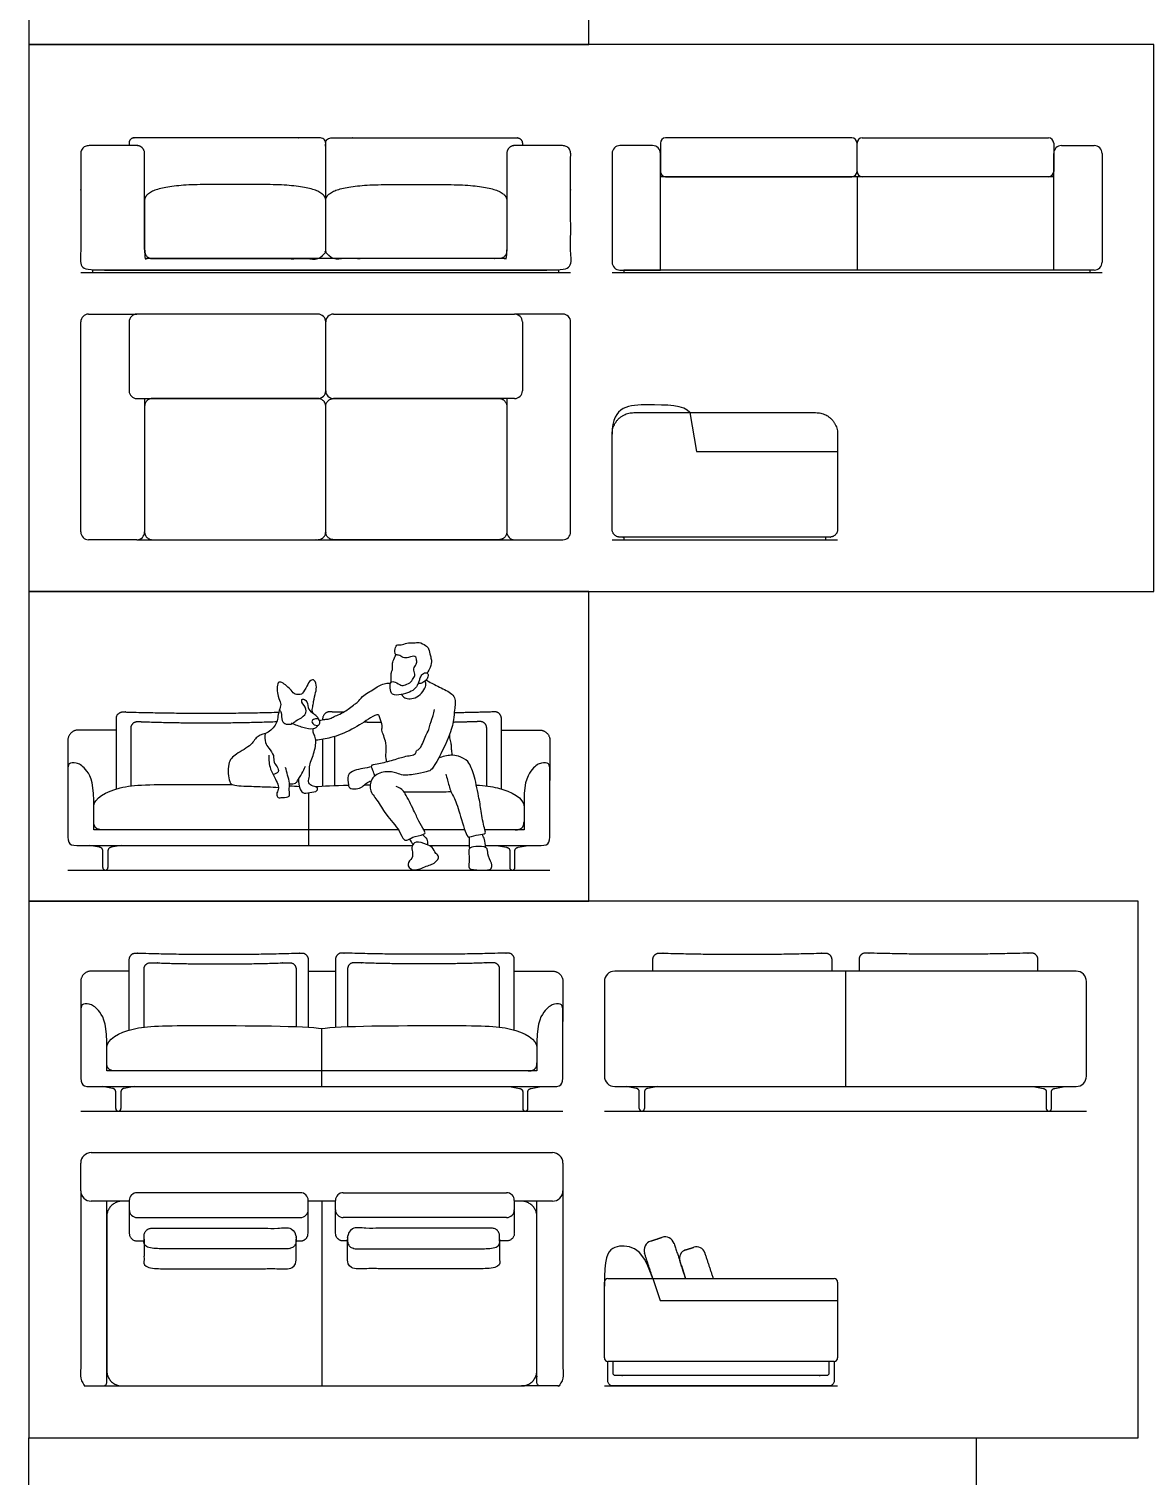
# Model space of a CAD drawing. Header units: metres. Extents: x 0 to 74.2, y -1.2 to 25.5.
# Drawn here: x 52.49 to 57.96, y 10.88 to 17.97 of the extents above; entities that cross this region are included whole.
import ezdxf

# ---------------------------------------------------------------- set-up
doc = ezdxf.new("R2010")
doc.units = ezdxf.units.M
doc.header["$MEASUREMENT"] = 0
for name, color, linetype, true_color in [('AG-DETAIL', 7, 'Continuous', 0x66ffff), ('AG-DETAIL-DIAGRAM', 7, 'Continuous', 0xccff66), ('AG-DIAGRAM', 7, 'Continuous', 0xfecc66), ('AG-FURNITURE', 7, 'Continuous', 0x66ccff), ('AG-PEOPLE', 7, 'Continuous', 0xfc6666), ('X-VPRT', 6, 'Continuous', 0xff00ff)]:
    doc.layers.add(name, color=color, linetype=linetype, true_color=true_color)

msp = doc.modelspace()

# ---------------------------------------------------------------- linework, layer by layer
at = {"layer": 'AG-DETAIL'}
for p, q in [((55.5844, 16.7906), (55.5844, 17.2478)), ((57.5114, 16.7906), (57.5114, 17.2478))]:
    msp.add_line(p, q, dxfattribs=at)
for points in [[(56.5479, 17.2478), (56.5479, 16.7906)], [(53.8619, 14.0484), (53.8619, 14.2303)], [(53.8619, 13.9722), (53.8619, 14.0484)], [(56.4908, 13.3563), (56.4908, 12.7911)], [(53.9254, 12.8673), (53.9254, 13.0748)], [(53.9254, 12.7911), (53.9254, 12.8673)], [(53.9254, 11.4005), (53.9254, 11.3243)]]:
    msp.add_lwpolyline(points, dxfattribs=at)
for points, knots in [([(53.7176, 14.6367), (53.721, 14.6323), (53.7296, 14.6238), (53.7266, 14.581), (53.7489, 14.5629), (53.7857, 14.5663), (53.7958, 14.5858), (53.8387, 14.5994), (53.8569, 14.6422), (53.8242, 14.6699), (53.8274, 14.696), (53.8595, 14.6777), (53.8559, 14.6362), (53.8753, 14.6239), (53.8839, 14.6189)], [0, 0, 0, 0, 0.233448, 0.592029, 0.881595, 1.207005, 1.463482, 1.836587, 2.19053, 2.548238, 2.772671, 3.057635, 3.413925, 3.726526, 3.726526, 3.726526, 3.726526]), ([(53.6475, 14.5202), (53.6447, 14.5058), (53.6465, 14.4744), (53.6658, 14.4486), (53.6933, 14.4139), (53.6868, 14.379), (53.7077, 14.3593), (53.7187, 14.3295), (53.6954, 14.3213), (53.6861, 14.3203)], [0, 0, 0, 0, 0.380014, 0.707854, 1.079127, 1.401834, 1.703147, 1.988026, 2.291985, 2.291985, 2.291985, 2.291985])]:
    msp.add_open_spline(points, degree=3, knots=knots, dxfattribs=at)
msp.add_open_spline([(53.9254, 12.2294), (53.9254, 11.7643), (53.9254, 11.4005)], degree=2, dxfattribs=at)
at = {"layer": 'AG-DETAIL-DIAGRAM'}
for points in [[(55.7281, 16.0921), (55.7613, 15.9016), (56.4527, 15.9016)], [(55.5475, 11.8502), (55.5826, 11.7434), (56.4527, 11.7434)]]:
    msp.add_lwpolyline(points, dxfattribs=at)
at = {"layer": 'AG-DIAGRAM'}
for points in [[(52.7443, 16.7779), (55.1446, 16.7779)], [(55.3478, 16.7779), (57.7481, 16.7779)], [(55.3478, 15.4698), (56.4527, 15.4698)], [(52.6808, 13.8516), (55.043, 13.8516)], [(52.7443, 12.6705), (55.1065, 12.6705)], [(55.3097, 12.6705), (57.6719, 12.6705)], [(55.3097, 11.3243), (56.4527, 11.3243)]]:
    msp.add_lwpolyline(points, dxfattribs=at)
at = {"layer": 'AG-FURNITURE'}
for p, q in [((57.5114, 17.2478), (55.5844, 17.2478)), ((53.019, 15.4698), (54.8698, 15.4698)), ((53.9288, 14.4915), (53.9288, 14.2638)), ((52.8521, 13.8643), (52.8521, 13.9452)), ((52.8775, 13.9452), (52.8775, 13.8643)), ((54.8462, 13.9452), (54.8462, 13.8643)), ((54.8462, 13.9452), (54.8462, 13.8643)), ((54.8716, 13.8643), (54.8716, 13.9452)), ((54.8716, 13.8643), (54.8716, 13.9452)), ((52.9156, 12.6832), (52.9156, 12.7641)), ((52.941, 12.7641), (52.941, 12.6832)), ((54.9097, 12.7641), (54.9097, 12.6832)), ((54.9097, 12.7641), (54.9097, 12.6832)), ((54.9351, 12.6832), (54.9351, 12.7641)), ((54.9351, 12.6832), (54.9351, 12.7641)), ((55.481, 12.6832), (55.481, 12.7641)), ((55.5064, 12.7641), (55.5064, 12.6832)), ((57.4751, 12.7641), (57.4751, 12.6832)), ((57.5005, 12.6832), (57.5005, 12.7641)), ((53.9923, 12.2294), (53.8584, 12.2294))]:
    msp.add_line(p, q, dxfattribs=at)
for points in [[(53.5008, 17.2097), (53.3756, 17.2097)], [(53.6259, 17.2097), (53.5008, 17.2097)], [(54.2629, 17.2097), (54.3881, 17.2097)], [(54.3881, 17.2097), (54.5133, 17.2097)], [(52.8078, 14.0484), (52.8078, 14.1934)], [(54.916, 14.1934), (54.916, 14.0484)], [(53.8619, 14.0484), (52.8078, 14.0484)], [(54.3011, 14.0484), (53.8619, 14.0484)], [(54.6253, 14.0484), (54.4248, 14.0484)], [(54.916, 14.0484), (54.7248, 14.0484)], [(52.7245, 13.9722), (53.8619, 13.9722)], [(52.8361, 13.9631), (52.7872, 13.9722)], [(52.9425, 13.9722), (52.8936, 13.9631)], [(53.8619, 13.9722), (54.3692, 13.9722)], [(54.4513, 13.9722), (54.6488, 13.9722)], [(54.7269, 13.9722), (54.9993, 13.9722)], [(54.7812, 13.9722), (54.8302, 13.9631)], [(54.7812, 13.9722), (54.8302, 13.9631)], [(54.8876, 13.9631), (54.9366, 13.9722)], [(54.8876, 13.9631), (54.9366, 13.9722)], [(53.8584, 13.3563), (53.9254, 13.3563), (53.9923, 13.3563)], [(52.8713, 12.8673), (52.8713, 13.0123)], [(54.9795, 13.0123), (54.9795, 12.8673)], [(53.9254, 12.8673), (52.8713, 12.8673)], [(54.9795, 12.8673), (53.9254, 12.8673)], [(52.788, 12.7911), (53.9254, 12.7911)], [(52.8996, 12.782), (52.8507, 12.7911)], [(53.006, 12.7911), (52.9571, 12.782)], [(53.9254, 12.7911), (55.0628, 12.7911)], [(54.8447, 12.7911), (54.8937, 12.782)], [(54.8447, 12.7911), (54.8937, 12.782)], [(54.9511, 12.782), (55.0001, 12.7911)], [(54.9511, 12.782), (55.0001, 12.7911)], [(55.465, 12.782), (55.4161, 12.7911)], [(55.5714, 12.7911), (55.5225, 12.782)], [(57.4101, 12.7911), (57.4591, 12.782)], [(57.5165, 12.782), (57.5655, 12.7911)], [(52.8511, 11.3243), (52.9475, 11.3243)], [(53.8492, 11.3243), (54.0016, 11.3243)], [(54.9997, 11.3243), (54.9033, 11.3243)]]:
    msp.add_lwpolyline(points, dxfattribs=at)
for points in [[(52.8018, 16.7906), (52.8018, 16.7779), (55.087, 16.7779), (55.087, 16.7906)], [(55.4053, 16.7906), (55.4053, 16.7779), (57.6905, 16.7779), (57.6905, 16.7906)], [(55.4053, 15.4825), (55.4053, 15.4698), (56.3951, 15.4698), (56.3951, 15.4825)]]:
    msp.add_lwpolyline(points, close=True, dxfattribs=at)
for centre, radius, start, end in [((55.6098, 17.4129), 0.0254, 90, 180), ((56.5225, 17.4129), 0.0254, 360, 90), ((56.5733, 17.4129), 0.0254, 90, 180), ((57.486, 17.4129), 0.0254, 0, 90), ((55.3859, 17.3621), 0.0381, 90, 180), ((55.5463, 17.3621), 0.0381, 0, 90), ((57.5495, 17.3621), 0.0381, 90, 180), ((57.71, 17.3621), 0.0381, 360, 90), ((55.6098, 17.2732), 0.0254, 180, 270), ((56.5225, 17.2732), 0.0254, 270, 0), ((56.5733, 17.2732), 0.0254, 180, 270), ((57.486, 17.2732), 0.0254, 270, 0), ((55.3859, 16.8287), 0.0381, 180, 270), ((57.71, 16.8287), 0.0381, 270, 0), ((52.7824, 16.5366), 0.0381, 90, 180), ((53.019, 16.5366), 0.0381, 90, 180), ((53.9063, 16.5366), 0.0381, 0, 90), ((53.9825, 16.5366), 0.0381, 90, 180), ((54.8698, 16.5366), 0.0381, 0, 90), ((55.1065, 16.5366), 0.0381, 360, 90), ((53.019, 16.1993), 0.0381, 180, 270), ((53.9063, 16.1993), 0.0381, 270, 0), ((53.9825, 16.1993), 0.0381, 180, 270), ((54.8698, 16.1993), 0.0381, 270, 0), ((52.7824, 15.5079), 0.0381, 180, 270), ((53.019, 15.5079), 0.0381, 270, 0), ((54.8698, 15.5079), 0.0381, 180, 270), ((55.1065, 15.5079), 0.0381, 270, 360), ((52.8648, 13.8643), 0.0127, 180, 0), ((54.8589, 13.8643), 0.0127, 180, 0), ((54.8589, 13.8643), 0.0127, 180, 0), ((55.3605, 13.3055), 0.0508, 90, 180), ((57.6211, 13.3055), 0.0508, 0, 90), ((55.3605, 12.8419), 0.0508, 180, 270), ((57.6211, 12.8419), 0.0508, 270, 0), ((52.9283, 12.6832), 0.0127, 180, 0), ((54.9224, 12.6832), 0.0127, 180, 0), ((54.9224, 12.6832), 0.0127, 180, 0), ((55.4937, 12.6832), 0.0127, 180, 0), ((57.4878, 12.6832), 0.0127, 180, 0), ((52.7951, 12.4165), 0.0508, 90, 180), ((55.0557, 12.4165), 0.0508, 0, 90), ((52.7951, 12.2802), 0.0508, 180, 270), ((53.0202, 12.2331), 0.0381, 90, 180), ((53.8203, 12.2331), 0.0381, 0, 90), ((54.0304, 12.2331), 0.0381, 90, 180), ((54.8305, 12.2331), 0.0381, 0, 90), ((55.0557, 12.2802), 0.0508, 270, 0), ((53.0202, 12.1872), 0.0381, 180, 270), ((53.8203, 12.1872), 0.0381, 270, 0), ((54.0304, 12.1872), 0.0381, 180, 270), ((54.8305, 12.1872), 0.0381, 270, 0), ((55.6064, 12.007), 0.0475, 18.20354, 108.20354), ((55.5518, 11.989), 0.0475, 108.20354, 198.20354), ((55.7201, 11.9499), 0.0427, 108.20354, 198.20354), ((55.761, 11.9633), 0.0427, 18.20354, 108.20354), ((55.3267, 11.8331), 0.0171, 90, 180), ((56.4356, 11.8331), 0.0171, 0, 90), ((55.3267, 11.462), 0.0171, 180, 270), ((56.4356, 11.462), 0.0171, 270, 360)]:
    msp.add_arc(centre, radius, start, end, dxfattribs=at)
for points, weights, knots in [([(53.9444, 17.1319), (53.9444, 17.3431), (53.9444, 17.4129), (53.9444, 17.4383), (53.919, 17.4383), (53.4627, 17.4383), (53.0063, 17.4383), (52.9809, 17.4383), (52.9809, 17.4129), (52.9809, 17.4066), (52.9809, 17.4002)], [1, 1, 1, 0.707106781186, 1, 1, 1, 0.707106781187, 1, 1, 1], [3.2563, 3.2563, 3.2563, 3.714634, 3.714634, 3.845533, 3.845533, 6.840035, 6.840035, 6.970934, 6.970934, 7.012601, 7.012601, 7.012601]), ([(53.9444, 17.1319), (53.9444, 17.3431), (53.9444, 17.4129), (53.9444, 17.4383), (53.9698, 17.4383), (54.4262, 17.4383), (54.8825, 17.4383), (54.9079, 17.4383), (54.9079, 17.4129), (54.9079, 17.4066), (54.9079, 17.4002)], [1, 1, 1, 0.707106781186, 1, 1, 1, 0.707106781187, 1, 1, 1], [3.2563, 3.2563, 3.2563, 3.714634, 3.714634, 3.845533, 3.845533, 6.840035, 6.840035, 6.970934, 6.970934, 7.012601, 7.012601, 7.012601]), ([(53.9444, 16.8466), (53.5008, 16.8466), (53.0571, 16.8466), (53.0571, 17.305), (53.0571, 17.3621), (53.0571, 17.4002), (53.019, 17.4002), (52.8626, 17.4002), (52.7824, 17.4002), (52.7443, 17.4002), (52.7443, 17.3621), (52.7443, 17.0954), (52.7443, 16.8287), (52.7443, 16.7906), (52.7824, 16.7906), (52.8816, 16.7906), (53.9444, 16.7906)], [1, 1, 1, 1, 1, 0.707106781187, 1, 1, 1, 0.707106781187, 1, 1, 1, 0.707106781187, 1, 1, 1], [0.509835, 0.509835, 0.509835, 3.421003, 3.421003, 3.827253, 3.827253, 4.023603, 4.023603, 4.549935, 4.549935, 4.746285, 4.746285, 6.642118, 6.642118, 6.838468, 6.838468, 7.4898, 7.4898, 7.4898]), ([(53.9444, 16.7906), (55.0072, 16.7906), (55.1065, 16.7906), (55.1446, 16.7906), (55.1446, 16.8287), (55.1446, 17.0954), (55.1446, 17.3621), (55.1446, 17.4002), (55.1065, 17.4002), (55.0263, 17.4002), (54.8698, 17.4002), (54.8317, 17.4002), (54.8317, 17.3621), (54.8317, 17.305), (54.8317, 16.8466), (54.3881, 16.8466), (53.9444, 16.8466)], [1, 1, 1, 0.707106781187, 1, 1, 1, 0.707106781187, 1, 1, 1, 0.707106781187, 1, 1, 1, 1, 1], [-6.470129, -6.470129, -6.470129, -5.818797, -5.818797, -5.622447, -5.622447, -3.726614, -3.726614, -3.530264, -3.530264, -3.003932, -3.003932, -2.807582, -2.807582, -2.401332, -2.401332, 0.509835, 0.509835, 0.509835]), ([(53.0571, 17.1319), (53.0571, 17.0083), (53.0571, 16.8847), (53.0571, 16.8466), (53.0952, 16.8466), (53.5008, 16.8466), (53.9063, 16.8466), (53.9444, 16.8466), (53.9444, 16.8847), (53.9444, 17.0472), (53.9444, 17.1319)], [1, 1, 1, 0.707106781187, 1, 1, 1, 0.707106781187, 1, 1, 1], [7.269107, 7.269107, 7.269107, 8.07989, 8.07989, 8.276239, 8.276239, 10.937407, 10.937407, 11.133756, 11.133756, 12.200034, 12.200034, 12.200034]), ([(54.8317, 17.1319), (54.8317, 17.0083), (54.8317, 16.8847), (54.8317, 16.8466), (54.7936, 16.8466), (54.3881, 16.8466), (53.9825, 16.8466), (53.9444, 16.8466), (53.9444, 16.8847), (53.9444, 17.0472), (53.9444, 17.1319)], [1, 1, 1, 0.707106781187, 1, 1, 1, 0.707106781187, 1, 1, 1], [7.269107, 7.269107, 7.269107, 8.07989, 8.07989, 8.276239, 8.276239, 10.937407, 10.937407, 11.133756, 11.133756, 12.200034, 12.200034, 12.200034]), ([(53.9063, 16.1612), (53.9444, 16.1612), (53.9444, 16.1232), (53.9444, 15.8346), (53.9444, 15.5079), (53.9444, 15.4698), (53.9063, 15.4698), (53.4817, 15.4698), (53.0952, 15.4698), (53.0571, 15.4698), (53.0571, 15.5079), (53.0571, 15.8346), (53.0571, 16.1232), (53.0571, 16.1612), (53.0952, 16.1612), (53.4817, 16.1612), (53.9063, 16.1612)], [1, 0.707106781186, 1, 1, 1, 0.707106781186, 1, 1, 1, 0.707106781187, 1, 1, 1, 0.707106781187, 1, 1, 1], [0, 0, 0, 0.196242, 0.196242, 2.33974, 2.33974, 2.535982, 2.535982, 5.322286, 5.322286, 5.518528, 5.518528, 7.662026, 7.662026, 7.858268, 7.858268, 10.644573, 10.644573, 10.644573]), ([(53.9825, 16.1612), (53.9444, 16.1612), (53.9444, 16.1232), (53.9444, 15.8346), (53.9444, 15.5079), (53.9444, 15.4698), (53.9825, 15.4698), (54.4071, 15.4698), (54.7937, 15.4698), (54.8317, 15.4698), (54.8317, 15.5079), (54.8317, 15.8346), (54.8317, 16.1232), (54.8317, 16.1612), (54.7937, 16.1612), (54.4071, 16.1612), (53.9825, 16.1612)], [1, 0.707106781186, 1, 1, 1, 0.707106781186, 1, 1, 1, 0.707106781187, 1, 1, 1, 0.707106781187, 1, 1, 1], [0, 0, 0, 0.196242, 0.196242, 2.33974, 2.33974, 2.535982, 2.535982, 5.322286, 5.322286, 5.518528, 5.518528, 7.662026, 7.662026, 7.858268, 7.858268, 10.644573, 10.644573, 10.644573]), ([(55.4535, 16.0921), (55.3478, 16.0921), (55.3478, 15.9864), (55.3478, 15.7599), (55.3478, 15.5206), (55.3478, 15.4825), (55.3859, 15.4825), (55.9002, 15.4825), (56.4146, 15.4825), (56.4527, 15.4825), (56.4527, 15.5206), (56.4527, 15.7599), (56.4527, 15.9864), (56.4527, 16.0921), (56.3469, 16.0921), (55.9002, 16.0921), (55.4535, 16.0921)], [1, 0.707106781187, 1, 1, 1, 0.707106781187, 1, 1, 1, 0.707106781186, 1, 1, 1, 0.707106781186, 1, 1, 1], [0, 0, 0, 0.544927, 0.544927, 2.146718, 2.146718, 2.343068, 2.343068, 5.718068, 5.718068, 5.914417, 5.914417, 7.516209, 7.516209, 8.061135, 8.061135, 10.992313, 10.992313, 10.992313]), ([(52.9186, 14.249), (52.9186, 14.3932), (52.9186, 14.5376), (52.9186, 14.5661), (52.9186, 14.5945), (52.9186, 14.6263), (52.9504, 14.6263), (53.3324, 14.6144), (53.7144, 14.6249)], [1, 1, 1, 1, 1, 0.707106781187, 1, 1, 1], [-0.946138, -0.946138, -0.946138, 0.000833, 0.000833, 0.138667, 0.138667, 0.302292, 0.302292, 2.809035, 2.809035, 2.809035]), ([(54.0304, 14.6243), (53.9955, 14.6252), (53.9606, 14.6263), (53.9288, 14.6263), (53.9288, 14.5874)], [1, 1, 1, 0.707106781187, 1], [2.7399634, 2.7399634, 2.7399634, 2.9790817, 2.9790817, 3.1499399, 3.1499399, 3.1499399]), ([(54.8051, 14.249), (54.8051, 14.3932), (54.8051, 14.5376), (54.8051, 14.5661), (54.8051, 14.5945), (54.8051, 14.6263), (54.7734, 14.6263), (54.6738, 14.6232), (54.5743, 14.6216)], [1, 1, 1, 1, 1, 0.707106781187, 1, 1, 1], [-0.946138, -0.946138, -0.946138, 0.000833, 0.000833, 0.138667, 0.138667, 0.302292, 0.302292, 0.955335, 0.955335, 0.955335]), ([(52.9186, 14.5374), (52.8251, 14.5374), (52.7316, 14.5374), (52.6808, 14.5374), (52.6808, 14.4866), (52.6808, 14.4297), (52.6808, 14.2902)], [1, 1, 1, 0.707106781186, 1, 1, 1], [16.850557, 16.850557, 16.850557, 17.464237, 17.464237, 17.726037, 17.726037, 18.17863, 18.17863, 18.17863]), ([(52.9906, 14.2634), (52.9906, 14.3768), (52.9906, 14.4904), (52.9906, 14.5188), (52.9906, 14.5473), (52.9906, 14.579), (53.0224, 14.579), (53.3568, 14.5663), (53.7053, 14.579)], [1, 1, 1, 1, 1, 0.707106781187, 1, 1, 0.984978906178], [-0.743906, -0.743906, -0.743906, 0.001697, 0.001697, 0.139691, 0.139691, 0.303506, 0.303506, 2.973267, 2.973267, 2.973267]), ([(54.7331, 14.2634), (54.7331, 14.3768), (54.7331, 14.4904), (54.7331, 14.5188), (54.7331, 14.5473), (54.7331, 14.579), (54.7014, 14.579), (54.6352, 14.5765), (54.5686, 14.575)], [1, 1, 1, 1, 1, 0.707106781187, 1, 1, 1], [-0.743906, -0.743906, -0.743906, 0.000833, 0.000833, 0.138667, 0.138667, 0.302292, 0.302292, 0.829672, 0.829672, 0.829672]), ([(54.8051, 14.5374), (54.8986, 14.5374), (54.9922, 14.5374), (55.043, 14.5374), (55.043, 14.4866), (55.043, 14.4297), (55.043, 14.2902)], [1, 1, 1, 0.707106781186, 1, 1, 1], [16.850557, 16.850557, 16.850557, 17.464237, 17.464237, 17.726037, 17.726037, 18.17863, 18.17863, 18.17863]), ([(52.9821, 13.0679), (52.9821, 13.2121), (52.9821, 13.3565), (52.9821, 13.385), (52.9821, 13.4134), (52.9821, 13.4452), (53.0139, 13.4452), (53.4203, 13.4325), (53.8267, 13.4452), (53.8584, 13.4452), (53.8584, 13.4134), (53.8584, 13.385), (53.8584, 13.3563), (53.8584, 13.2195), (53.8584, 13.0827)], [1, 1, 1, 1, 1, 0.707106781187, 1, 1, 1, 0.707106781187, 1, 1, 1, 1, 1], [-0.946138, -0.946138, -0.946138, 0.000833, 0.000833, 0.138667, 0.138667, 0.302292, 0.302292, 2.968958, 2.968958, 3.132583, 3.132583, 3.27125, 3.27125, 4.169733, 4.169733, 4.169733]), ([(53.0541, 13.0823), (53.0541, 13.1957), (53.0541, 13.3093), (53.0541, 13.3377), (53.0541, 13.3662), (53.0541, 13.3979), (53.0859, 13.3979), (53.4203, 13.3852), (53.7676, 13.3979), (53.7994, 13.3979), (53.7994, 13.3662), (53.7994, 13.3377), (53.7994, 13.309), (53.7994, 13.1969), (53.7994, 13.0847)], [1, 1, 1, 1, 1, 0.707106781187, 1, 1, 1, 0.707106781187, 1, 1, 1, 1, 1], [-0.743906, -0.743906, -0.743906, 0.000833, 0.000833, 0.138667, 0.138667, 0.302292, 0.302292, 2.968958, 2.968958, 3.132583, 3.132583, 3.27125, 3.27125, 4.008011, 4.008011, 4.008011]), ([(54.8686, 13.0679), (54.8686, 13.2121), (54.8686, 13.3565), (54.8686, 13.385), (54.8686, 13.4134), (54.8686, 13.4452), (54.8369, 13.4452), (54.4305, 13.4325), (54.0241, 13.4452), (53.9923, 13.4452), (53.9923, 13.4134), (53.9923, 13.385), (53.9923, 13.3563), (53.9923, 13.2195), (53.9923, 13.0827)], [1, 1, 1, 1, 1, 0.707106781187, 1, 1, 1, 0.707106781187, 1, 1, 1, 1, 1], [-0.946138, -0.946138, -0.946138, 0.000833, 0.000833, 0.138667, 0.138667, 0.302292, 0.302292, 2.968958, 2.968958, 3.132583, 3.132583, 3.27125, 3.27125, 4.169733, 4.169733, 4.169733]), ([(54.7966, 13.0823), (54.7966, 13.1957), (54.7966, 13.3093), (54.7966, 13.3377), (54.7966, 13.3662), (54.7966, 13.3979), (54.7649, 13.3979), (54.4305, 13.3852), (54.0831, 13.3979), (54.0514, 13.3979), (54.0514, 13.3662), (54.0514, 13.3377), (54.0514, 13.309), (54.0514, 13.1969), (54.0514, 13.0847)], [1, 1, 1, 1, 1, 0.707106781187, 1, 1, 1, 0.707106781187, 1, 1, 1, 1, 1], [-0.743906, -0.743906, -0.743906, 0.000833, 0.000833, 0.138667, 0.138667, 0.302292, 0.302292, 2.968958, 2.968958, 3.132583, 3.132583, 3.27125, 3.27125, 4.008011, 4.008011, 4.008011]), ([(55.5475, 13.3563), (55.5475, 13.385), (55.5475, 13.4134), (55.5475, 13.4452), (55.5793, 13.4452), (55.9857, 13.4325), (56.3921, 13.4452), (56.4238, 13.4452), (56.4238, 13.4134), (56.4238, 13.385), (56.4238, 13.3563)], [1, 1, 1, 0.707106781187, 1, 1, 1, 0.707106781187, 1, 1, 1], [0.162792, 0.162792, 0.162792, 0.300697, 0.300697, 0.464405, 0.464405, 3.132429, 3.132429, 3.296137, 3.296137, 3.434042, 3.434042, 3.434042]), ([(57.434, 13.3563), (57.434, 13.385), (57.434, 13.4134), (57.434, 13.4452), (57.4023, 13.4452), (56.9959, 13.4325), (56.5895, 13.4452), (56.5577, 13.4452), (56.5577, 13.4134), (56.5577, 13.385), (56.5577, 13.3563)], [1, 1, 1, 0.707106781187, 1, 1, 1, 0.707106781187, 1, 1, 1], [0.162792, 0.162792, 0.162792, 0.300697, 0.300697, 0.464405, 0.464405, 3.132429, 3.132429, 3.296137, 3.296137, 3.434042, 3.434042, 3.434042]), ([(52.9821, 13.3563), (52.8886, 13.3563), (52.7951, 13.3563), (52.7443, 13.3563), (52.7443, 13.3055), (52.7443, 13.2486), (52.7443, 13.1091)], [1, 1, 1, 0.707106781186, 1, 1, 1], [16.850557, 16.850557, 16.850557, 17.464237, 17.464237, 17.726037, 17.726037, 18.17863, 18.17863, 18.17863]), ([(54.8686, 13.3563), (54.9621, 13.3563), (55.0557, 13.3563), (55.1065, 13.3563), (55.1065, 13.3055), (55.1065, 13.2486), (55.1065, 13.1091)], [1, 1, 1, 0.707106781186, 1, 1, 1], [16.850557, 16.850557, 16.850557, 17.464237, 17.464237, 17.726037, 17.726037, 18.17863, 18.17863, 18.17863]), ([(52.7443, 12.2802), (52.7443, 11.7651), (52.7443, 11.3414), (52.7443, 11.3243), (52.7613, 11.3243), (52.8078, 11.3243), (52.8542, 11.3243), (52.8713, 11.3243), (52.8713, 11.3414), (52.8713, 11.772), (52.8713, 12.2294)], [1, 1, 1, 0.707106781187, 1, 1, 1, 0.707106781187, 1, 1, 1], [3.896208, 3.896208, 3.896208, 6.676547, 6.676547, 6.764468, 6.764468, 7.069191, 7.069191, 7.157111, 7.157111, 9.982727, 9.982727, 9.982727]), ([(55.1065, 12.2802), (55.1065, 11.7651), (55.1065, 11.3414), (55.1065, 11.3243), (55.0894, 11.3243), (55.043, 11.3243), (54.9965, 11.3243), (54.9795, 11.3243), (54.9795, 11.3414), (54.9795, 11.772), (54.9795, 12.2294)], [1, 1, 1, 0.707106781187, 1, 1, 1, 0.707106781187, 1, 1, 1], [3.896208, 3.896208, 3.896208, 6.676547, 6.676547, 6.764468, 6.764468, 7.069191, 7.069191, 7.157111, 7.157111, 9.982727, 9.982727, 9.982727]), ([(52.9475, 12.2294), (52.8713, 12.2294), (52.8713, 12.1532), (52.8713, 11.7769), (52.8713, 11.4005), (52.8713, 11.3243), (52.9475, 11.3243), (53.3983, 11.3243), (53.8492, 11.3243)], [0.99999964037, 0.707106961001, 1, 1, 1, 0.707106781187, 1, 1, 1], [-9.468437, -9.468437, -9.468437, -9.075738, -9.075738, -6.606084, -6.606084, -6.213385, -6.213385, -3.255052, -3.255052, -3.255052]), ([(54.0016, 11.3243), (54.4524, 11.3243), (54.9033, 11.3243), (54.9795, 11.3243), (54.9795, 11.4005), (54.9795, 11.7769), (54.9795, 12.1532), (54.9795, 12.2294), (54.9033, 12.2294)], [1, 1, 1, 0.707106781187, 1, 1, 1, 0.707106781187, 1], [-2.755052, -2.755052, -2.755052, 0.203282, 0.203282, 0.595981, 0.595981, 3.065634, 3.065634, 3.458333, 3.458333, 3.458333]), ([(52.9822, 12.1842), (52.9821, 12.1583), (52.9821, 12.0728), (52.9821, 12.0347), (53.0202, 12.0347), (53.0372, 12.0347), (53.0541, 12.0347)], [1, 1, 1, 0.707106781186, 1, 1, 1], [0.186418, 0.186418, 0.186418, 2.138041, 2.138041, 2.335257, 2.335257, 2.446941, 2.446941, 2.446941]), ([(53.7994, 12.0347), (53.8098, 12.0347), (53.8203, 12.0347), (53.8584, 12.0347), (53.8584, 12.0728), (53.8584, 12.1583), (53.8583, 12.1842)], [1, 1, 1, 0.707106781186, 1, 1, 1], [4.891991, 4.891991, 4.891991, 4.961053, 4.961053, 5.158286, 5.158286, 7.110073, 7.110073, 7.110073]), ([(54.0514, 12.0347), (54.0409, 12.0347), (54.0304, 12.0347), (53.9923, 12.0347), (53.9923, 12.0728), (53.9923, 12.1583), (53.9924, 12.1842)], [1, 1, 1, 0.707106781186, 1, 1, 1], [4.891991, 4.891991, 4.891991, 4.961053, 4.961053, 5.158286, 5.158286, 7.110073, 7.110073, 7.110073]), ([(54.8685, 12.1842), (54.8686, 12.1583), (54.8686, 12.0728), (54.8686, 12.0347), (54.8305, 12.0347), (54.8136, 12.0347), (54.7966, 12.0347)], [1, 1, 1, 0.707106781186, 1, 1, 1], [0.186418, 0.186418, 0.186418, 2.138041, 2.138041, 2.335257, 2.335257, 2.446941, 2.446941, 2.446941]), ([(53.0922, 12.0972), (53.0541, 12.0972), (53.0541, 12.0591), (53.0541, 12.0362), (53.0541, 12.0348), (53.0541, 11.9967), (53.0922, 11.9967), (53.4203, 11.9967), (53.7613, 11.9967), (53.7994, 11.9967), (53.7994, 12.0348), (53.7994, 12.0362), (53.7994, 12.0591), (53.7994, 12.0972), (53.7613, 12.0972), (53.4203, 12.0972), (53.0922, 12.0972)], [1, 0.707106781187, 1, 1, 1, 0.707106781186, 1, 1, 1, 0.707106781186, 1, 1, 1, 0.707106781187, 1, 1, 1], [0, 0, 0, 0.19635, 0.19635, 2.139398, 2.139398, 2.335748, 2.335748, 4.960744, 4.960744, 5.157093, 5.157093, 7.100142, 7.100142, 7.296492, 7.296492, 9.921488, 9.921488, 9.921488]), ([(54.7585, 12.0972), (54.7966, 12.0972), (54.7966, 12.0591), (54.7966, 12.0362), (54.7966, 12.0348), (54.7966, 11.9967), (54.7585, 11.9967), (54.4305, 11.9967), (54.0895, 11.9967), (54.0514, 11.9967), (54.0514, 12.0348), (54.0514, 12.0362), (54.0514, 12.0591), (54.0514, 12.0972), (54.0895, 12.0972), (54.4305, 12.0972), (54.7585, 12.0972)], [1, 0.707106781187, 1, 1, 1, 0.707106781186, 1, 1, 1, 0.707106781186, 1, 1, 1, 0.707106781187, 1, 1, 1], [0, 0, 0, 0.19635, 0.19635, 2.139398, 2.139398, 2.335748, 2.335748, 4.960744, 4.960744, 5.157093, 5.157093, 7.100142, 7.100142, 7.296492, 7.296492, 9.921488, 9.921488, 9.921488]), ([(53.0541, 12.0428), (53.0541, 11.9598), (53.0541, 11.9368), (53.0541, 11.8987), (53.0922, 11.8987), (53.4203, 11.8987), (53.7613, 11.8987), (53.7994, 11.8987), (53.7994, 11.9368), (53.7994, 11.9598), (53.7994, 12.0428)], [0.999999873199, 1, 1, 0.707106781186, 1, 1, 1, 0.707106781186, 1, 1, 1], [0.196349, 0.196349, 0.196349, 2.139398, 2.139398, 2.335748, 2.335748, 4.960744, 4.960744, 5.157093, 5.157093, 7.100142, 7.100142, 7.100142]), ([(54.7966, 12.0428), (54.7966, 11.9598), (54.7966, 11.9368), (54.7966, 11.8987), (54.7585, 11.8987), (54.4305, 11.8987), (54.0895, 11.8987), (54.0514, 11.8987), (54.0514, 11.9368), (54.0514, 11.9598), (54.0514, 12.0428)], [0.999999873199, 1, 1, 0.707106781186, 1, 1, 1, 0.707106781186, 1, 1, 1], [0.196349, 0.196349, 0.196349, 2.139398, 2.139398, 2.335748, 2.335748, 4.960744, 4.960744, 5.157093, 5.157093, 7.100142, 7.100142, 7.100142]), ([(56.4356, 11.4449), (56.4356, 11.3973), (56.4356, 11.3497), (56.4356, 11.3243), (56.4102, 11.3243), (55.8812, 11.3243), (55.3521, 11.3243), (55.3267, 11.3243), (55.3267, 11.3497), (55.3267, 11.3973), (55.3267, 11.4449)], [1, 1, 1, 0.707106781187, 1, 1, 1, 0.707106781187, 1, 1, 1], [4.625383, 4.625383, 4.625383, 4.864477, 4.864477, 4.995377, 4.995377, 9.312221, 9.312221, 9.443121, 9.443121, 9.682216, 9.682216, 9.682216]), ([(56.4102, 11.4449), (56.4102, 11.4164), (56.4102, 11.3878), (56.4102, 11.3751), (56.3975, 11.3751), (55.8812, 11.3751), (55.3648, 11.3751), (55.3521, 11.3751), (55.3521, 11.3878), (55.3521, 11.4164), (55.3521, 11.4449)], [1, 1, 1, 0.707106781187, 1, 1, 1, 0.707106781187, 1, 1, 1], [4.528084, 4.528084, 4.528084, 4.630934, 4.630934, 4.696384, 4.696384, 8.905449, 8.905449, 8.970898, 8.970898, 9.073749, 9.073749, 9.073749])]:
    msp.add_rational_spline(points, weights, degree=2, knots=knots, dxfattribs=at)
for points, degree in [([(56.5225, 17.4383), (56.0662, 17.4383), (55.6098, 17.4383)], 2), ([(56.5733, 17.4383), (57.0297, 17.4383), (57.486, 17.4383)], 2), ([(55.5463, 17.4002), (55.4661, 17.4002), (55.3859, 17.4002)], 2), ([(55.5844, 17.4129), (55.5844, 17.3431), (55.5844, 17.2732)], 2), ([(56.5479, 17.2732), (56.5479, 17.3431), (56.5479, 17.4129)], 2), ([(56.5479, 17.2732), (56.5479, 17.3431), (56.5479, 17.4129)], 2), ([(57.5114, 17.4129), (57.5114, 17.3431), (57.5114, 17.2732)], 2), ([(57.5495, 17.4002), (57.6298, 17.4002), (57.71, 17.4002)], 2), ([(55.3478, 17.3621), (55.3478, 17.0954), (55.3478, 16.8287)], 2), ([(55.5844, 17.2478), (55.5844, 17.305), (55.5844, 17.3621)], 2), ([(57.5114, 17.2478), (57.5114, 17.305), (57.5114, 17.3621)], 2), ([(57.7481, 17.3621), (57.7481, 17.0954), (57.7481, 16.8287)], 2), ([(55.6098, 17.2478), (56.0662, 17.2478), (56.5225, 17.2478)], 2), ([(57.486, 17.2478), (57.0297, 17.2478), (56.5733, 17.2478)], 2), ([(53.3756, 17.2097), (53.0571, 17.2097), (53.0571, 17.1319)], 2), ([(53.9444, 17.1319), (53.9444, 17.2097), (53.6259, 17.2097)], 2), ([(53.9444, 17.1319), (53.9444, 17.2097), (54.2629, 17.2097)], 2), ([(54.5133, 17.2097), (54.8317, 17.2097), (54.8317, 17.1319)], 2), ([(55.3859, 16.7906), (55.4851, 16.7906), (55.5844, 16.7906)], 2), ([(57.71, 16.7906), (57.6107, 16.7906), (57.5114, 16.7906)], 2), ([(52.7443, 15.5079), (52.7443, 16.0223), (52.7443, 16.5366)], 2), ([(52.7824, 16.5747), (52.9007, 16.5747), (53.019, 16.5747)], 2), ([(52.9809, 16.5366), (52.9809, 16.368), (52.9809, 16.1993)], 2), ([(53.9063, 16.5747), (53.4627, 16.5747), (53.019, 16.5747)], 2), ([(53.9444, 16.1993), (53.9444, 16.368), (53.9444, 16.5366)], 2), ([(53.9444, 16.1993), (53.9444, 16.368), (53.9444, 16.5366)], 2), ([(53.9825, 16.5747), (54.4262, 16.5747), (54.8698, 16.5747)], 2), ([(55.1065, 16.5747), (54.9882, 16.5747), (54.8698, 16.5747)], 2), ([(54.9079, 16.5366), (54.9079, 16.368), (54.9079, 16.1993)], 2), ([(55.1446, 15.5079), (55.1446, 16.0223), (55.1446, 16.5366)], 2), ([(53.019, 16.1612), (53.4627, 16.1612), (53.9063, 16.1612)], 2), ([(53.0571, 16.1612), (53.0571, 15.8346), (53.0571, 15.5079)], 2), ([(54.8698, 16.1612), (54.4262, 16.1612), (53.9825, 16.1612)], 2), ([(54.8317, 16.1612), (54.8317, 15.8346), (54.8317, 15.5079)], 2), ([(55.7281, 16.0921), (55.7043, 16.1302), (55.5194, 16.1302), (55.3478, 16.1302), (55.3478, 15.9864)], 3), ([(53.019, 15.4698), (52.9007, 15.4698), (52.7824, 15.4698)], 2), ([(54.8698, 15.4698), (54.9882, 15.4698), (55.1065, 15.4698)], 2), ([(54.2179, 14.5738), (54.1743, 14.5745), (54.1305, 14.5756)], 2), ([(53.7666, 14.2645), (53.7844, 14.2636), (53.8006, 14.2626), (53.8148, 14.2615)], 3), ([(53.8929, 14.2601), (53.931, 14.2638), (53.9889, 14.2663), (54.0556, 14.2678)], 3), ([(54.1348, 14.2693), (54.1438, 14.2694), (54.1529, 14.2695), (54.1621, 14.2696)], 3), ([(52.8505, 14.0484), (52.8078, 14.0484), (52.8078, 14.0875)], 2), ([(54.8733, 14.0484), (54.916, 14.0484), (54.916, 14.0875)], 2), ([(52.8521, 13.9452), (52.8521, 13.9601), (52.8361, 13.9631)], 2), ([(52.8936, 13.9631), (52.8775, 13.9601), (52.8775, 13.9452)], 2), ([(54.8302, 13.9631), (54.8462, 13.9601), (54.8462, 13.9452)], 2), ([(54.8302, 13.9631), (54.8462, 13.9601), (54.8462, 13.9452)], 2), ([(54.8716, 13.9452), (54.8716, 13.9601), (54.8876, 13.9631)], 2), ([(54.8716, 13.9452), (54.8716, 13.9601), (54.8876, 13.9631)], 2), ([(57.6211, 13.3563), (56.4908, 13.3563), (55.3605, 13.3563)], 2), ([(55.3097, 13.3055), (55.3097, 13.0737), (55.3097, 12.8419)], 2), ([(57.6719, 12.8419), (57.6719, 13.0737), (57.6719, 13.3055)], 2), ([(52.8713, 12.9803), (52.8713, 13.0226), (52.9913, 13.0896), (53.2269, 13.0896), (53.8505, 13.0896), (53.9254, 13.0748)], 3), ([(53.9254, 13.0748), (54.0002, 13.0896), (54.6238, 13.0896), (54.8594, 13.0896), (54.9795, 13.0226), (54.9795, 12.9803)], 3), ([(52.914, 12.8673), (52.8713, 12.8673), (52.8713, 12.9064)], 2), ([(54.9368, 12.8673), (54.9795, 12.8673), (54.9795, 12.9064)], 2), ([(52.9156, 12.7641), (52.9156, 12.779), (52.8996, 12.782)], 2), ([(52.9571, 12.782), (52.941, 12.779), (52.941, 12.7641)], 2), ([(54.8937, 12.782), (54.9097, 12.779), (54.9097, 12.7641)], 2), ([(54.8937, 12.782), (54.9097, 12.779), (54.9097, 12.7641)], 2), ([(54.9351, 12.7641), (54.9351, 12.779), (54.9511, 12.782)], 2), ([(54.9351, 12.7641), (54.9351, 12.779), (54.9511, 12.782)], 2), ([(55.3605, 12.7911), (56.4908, 12.7911), (57.6211, 12.7911)], 2), ([(55.481, 12.7641), (55.481, 12.779), (55.465, 12.782)], 2), ([(55.5225, 12.782), (55.5064, 12.779), (55.5064, 12.7641)], 2), ([(57.4591, 12.782), (57.4751, 12.779), (57.4751, 12.7641)], 2), ([(57.5005, 12.7641), (57.5005, 12.779), (57.5165, 12.782)], 2), ([(52.7443, 12.2802), (52.7443, 12.3484), (52.7443, 12.4165)], 2), ([(52.7951, 12.4673), (53.9254, 12.4673), (55.0557, 12.4673)], 2), ([(55.1065, 12.4165), (55.1065, 12.3484), (55.1065, 12.2802)], 2), ([(53.8203, 12.2712), (53.4203, 12.2712), (53.0202, 12.2712)], 2), ([(54.0304, 12.2712), (54.4305, 12.2712), (54.8305, 12.2712)], 2), ([(52.9821, 12.2294), (52.8886, 12.2294), (52.7951, 12.2294)], 2), ([(52.9821, 12.2331), (52.9821, 12.2102), (52.9821, 12.1872)], 2), ([(53.8584, 12.1872), (53.8584, 12.2102), (53.8584, 12.2331)], 2), ([(53.9923, 12.1872), (53.9923, 12.2102), (53.9923, 12.2331)], 2), ([(54.8686, 12.2331), (54.8686, 12.2102), (54.8686, 12.1872)], 2), ([(55.0557, 12.2294), (54.9621, 12.2294), (54.8686, 12.2294)], 2), ([(53.0202, 12.1491), (53.4203, 12.1491), (53.8203, 12.1491)], 2), ([(54.8305, 12.1491), (54.4305, 12.1491), (54.0304, 12.1491)], 2), ([(55.537, 12.0341), (55.5643, 12.0431), (55.5916, 12.0521)], 2), ([(55.5475, 11.8502), (55.508, 11.9643), (55.4473, 12.0134), (55.3415, 12.0134), (55.3097, 11.9516), (55.3097, 11.8128)], 3), ([(55.6515, 12.0218), (55.6797, 11.936), (55.7079, 11.8502)], 2), ([(55.7068, 11.9904), (55.7272, 11.9971), (55.7476, 12.0038)], 2), ([(55.5475, 11.8502), (55.5271, 11.9122), (55.5067, 11.9742)], 2), ([(55.7079, 11.8502), (55.6937, 11.8934), (55.6796, 11.9365)], 2), ([(55.8015, 11.9766), (55.8223, 11.9134), (55.8431, 11.8502)], 2), ([(55.3267, 11.8502), (55.8812, 11.8502), (56.4356, 11.8502)], 2), ([(55.3097, 11.462), (55.3097, 11.6476), (55.3097, 11.8331)], 2), ([(56.4527, 11.8331), (56.4527, 11.6476), (56.4527, 11.462)], 2), ([(56.4356, 11.4449), (55.8812, 11.4449), (55.3267, 11.4449)], 2)]:
    msp.add_open_spline(points, degree=degree, dxfattribs=at)
for points, degree, knots in [([(53.9879, 14.5054), (53.9879, 14.4979), (53.9879, 14.4901), (53.9879, 14.378), (53.9879, 14.2658)], 2, [3.23405, 3.23405, 3.23405, 3.2712497, 3.2712497, 4.0080111, 4.0080111, 4.0080111]), ([(52.8078, 14.1934), (52.8078, 14.2895), (52.7632, 14.3585), (52.7226, 14.3786), (52.6808, 14.3786), (52.6808, 14.3396), (52.6808, 14.0043), (52.6808, 13.9722), (52.7245, 13.9722)], 3, [-11.787751, -11.787751, -11.787751, -11.787751, -11.388263, -10.988774, -10.589285, -10.189796, -9.790308, -9.390819, -9.390819, -9.390819, -9.390819]), ([(54.9993, 13.9722), (55.043, 13.9722), (55.043, 14.0043), (55.043, 14.3396), (55.043, 14.3786), (55.0011, 14.3786), (54.9605, 14.3585), (54.916, 14.2895), (54.916, 14.1934)], 3, [-1.927574, -1.927574, -1.927574, -1.927574, -1.528086, -1.128597, -0.729108, -0.32962, 0.069869, 0.469358, 0.469358, 0.469358, 0.469358]), ([(52.8078, 14.1614), (52.8078, 14.2037), (52.9278, 14.2707), (53.1097, 14.2707), (53.4146, 14.2707), (53.4882, 14.2702)], 3, [-2.742916, -2.742916, -2.742916, -2.742916, -1.82861, -0.914305, -0.626257, -0.626257, -0.626257, -0.626257]), ([(54.6825, 14.2677), (54.7248, 14.2653), (54.8299, 14.2517), (54.916, 14.2037), (54.916, 14.1614)], 3, [1.431881, 1.431881, 1.431881, 1.431881, 1.82861, 2.742916, 2.742916, 2.742916, 2.742916]), ([(52.8713, 13.0123), (52.8713, 13.1084), (52.8267, 13.1774), (52.7861, 13.1975), (52.7443, 13.1975), (52.7443, 13.1585), (52.7443, 12.8232), (52.7443, 12.7911), (52.788, 12.7911)], 3, [-11.787751, -11.787751, -11.787751, -11.787751, -11.388263, -10.988774, -10.589285, -10.189796, -9.790308, -9.390819, -9.390819, -9.390819, -9.390819]), ([(55.0628, 12.7911), (55.1065, 12.7911), (55.1065, 12.8232), (55.1065, 13.1585), (55.1065, 13.1975), (55.0646, 13.1975), (55.024, 13.1774), (54.9795, 13.1084), (54.9795, 13.0123)], 3, [-1.927574, -1.927574, -1.927574, -1.927574, -1.528086, -1.128597, -0.729108, -0.32962, 0.069869, 0.469358, 0.469358, 0.469358, 0.469358])]:
    msp.add_open_spline(points, degree=degree, knots=knots, dxfattribs=at)
at = {"layer": 'AG-PEOPLE'}
for points, knots in [([(54.4063, 14.7884), (54.4077, 14.7954), (54.4138, 14.8088), (54.4315, 14.8206), (54.4483, 14.8154), (54.4451, 14.7915), (54.4319, 14.7765), (54.4109, 14.7629), (54.3958, 14.7669), (54.3867, 14.7393), (54.3541, 14.7215), (54.316, 14.7102), (54.2668, 14.7053), (54.2599, 14.742), (54.2597, 14.7766), (54.2866, 14.7742), (54.3127, 14.754), (54.3283, 14.7567), (54.3598, 14.7662), (54.373, 14.7895), (54.3856, 14.81), (54.3683, 14.8386), (54.3916, 14.8586), (54.3908, 14.8788), (54.3852, 14.9059), (54.3496, 14.8908), (54.3236, 14.8894), (54.3033, 14.9073), (54.2848, 14.9027), (54.2816, 14.9279), (54.2899, 14.9583), (54.3158, 14.951), (54.3418, 14.9676), (54.3762, 14.9612), (54.4024, 14.9709), (54.4338, 14.9515), (54.4517, 14.9376), (54.4559, 14.9005), (54.465, 14.8797), (54.4582, 14.8461), (54.4473, 14.8252), (54.4413, 14.8166)], [0.424411, 0.424411, 0.424411, 0.424411, 0.690184, 0.945303, 1.151084, 1.406711, 1.670277, 1.948768, 2.146781, 2.427653, 2.771807, 3.146283, 3.514411, 3.837818, 4.146281, 4.401762, 4.726726, 4.95025, 5.268294, 5.563602, 5.831688, 6.132332, 6.42173, 6.679383, 6.936969, 7.259015, 7.55537, 7.840722, 8.054814, 8.31791, 8.615029, 8.877462, 9.189062, 9.520111, 9.815614, 10.14986, 10.422029, 10.759276, 11.033594, 11.373484, 11.653458, 11.653458, 11.653458, 11.653458]), ([(54.2654, 14.7722), (54.2645, 14.7813), (54.2645, 14.799), (54.2645, 14.8196), (54.2733, 14.8328), (54.2696, 14.8558), (54.2749, 14.8764), (54.2833, 14.8968), (54.2891, 14.9061)], [0, 0, 0, 0, 0.299914, 0.554518, 0.774772, 1.041492, 1.308503, 1.636722, 1.636722, 1.636722, 1.636722]), ([(53.9107, 14.5893), (53.9089, 14.5937), (53.9021, 14.6039), (53.8871, 14.6147), (53.8739, 14.6296), (53.883, 14.6585), (53.8833, 14.6688), (53.8923, 14.7136), (53.902, 14.7447), (53.8932, 14.7856), (53.8667, 14.7828), (53.8526, 14.7525), (53.832, 14.716), (53.8198, 14.7108), (53.7912, 14.7094), (53.7765, 14.7331), (53.7332, 14.7723), (53.7044, 14.775), (53.7059, 14.6989), (53.728, 14.6702), (53.7187, 14.6413), (53.7087, 14.6045), (53.7082, 14.5732), (53.6658, 14.5187), (53.6073, 14.514), (53.5833, 14.4606), (53.5036, 14.4225), (53.4593, 14.3771), (53.4693, 14.2828), (53.4908, 14.2644), (53.5832, 14.2616), (53.6587, 14.2592), (53.6953, 14.2575), (53.7128, 14.2566)], [1.526159, 1.526159, 1.526159, 1.526159, 1.701714, 1.963095, 2.208233, 2.505761, 2.701482, 3.07637, 3.425499, 3.761518, 4.002559, 4.334857, 4.701217, 4.905681, 5.186868, 5.488842, 5.927244, 6.168395, 6.632261, 6.978752, 7.277107, 7.627432, 7.948432, 8.403743, 8.821445, 9.236619, 9.766205, 10.218605, 10.745481, 11.028101, 11.566908, 12.080355, 12.495445, 12.495445, 12.495445, 12.495445]), ([(53.9147, 14.5828), (53.9227, 14.5858), (53.9395, 14.591), (53.962, 14.5902), (53.9804, 14.6023), (54.0062, 14.6111), (54.0369, 14.6274), (54.0607, 14.6439), (54.0856, 14.6639), (54.1036, 14.6743), (54.1221, 14.7055), (54.1821, 14.7374), (54.2083, 14.7573), (54.2373, 14.7663), (54.254, 14.7679), (54.2624, 14.7678)], [0.02457, 0.02457, 0.02457, 0.02457, 0.302002, 0.573121, 0.83455, 1.134606, 1.471148, 1.78505, 2.104306, 2.359097, 2.697081, 3.168085, 3.502443, 3.808413, 4.095457, 4.095457, 4.095457, 4.095457]), ([(54.4372, 14.7831), (54.4462, 14.7774), (54.4646, 14.7654), (54.5274, 14.7365), (54.587, 14.7022), (54.5743, 14.6347), (54.5724, 14.5846), (54.5516, 14.5033), (54.4763, 14.3537), (54.4492, 14.3328), (54.392, 14.3237), (54.3227, 14.3108), (54.294, 14.329), (54.2329, 14.3386), (54.168, 14.3121), (54.1541, 14.2414), (54.2003, 14.1939), (54.2383, 14.1174), (54.3057, 14.055), (54.3233, 13.9955), (54.3492, 13.999), (54.3789, 14.0189), (54.4392, 14.0261), (54.4239, 14.0491), (54.3958, 14.0986), (54.3804, 14.1362), (54.3363, 14.2245), (54.3196, 14.2466), (54.2995, 14.2577), (54.2895, 14.2606)], [0, 0, 0, 0, 0.323931, 0.80258, 1.255275, 1.696841, 2.098145, 2.636615, 3.371286, 3.695677, 4.12531, 4.600719, 4.926292, 5.366319, 5.827414, 6.269379, 6.715478, 7.253169, 7.909567, 8.326951, 8.567823, 8.92827, 9.333367, 9.561444, 9.990671, 10.522661, 11.084817, 11.384772, 11.705261, 11.705261, 11.705261, 11.705261]), ([(54.3168, 14.7118), (54.3207, 14.7054), (54.3295, 14.689), (54.3976, 14.6874), (54.4414, 14.7549), (54.4333, 14.7704), (54.431, 14.7772)], [0, 0, 0, 0, 0.2727, 0.712651, 1.196379, 1.46156, 1.46156, 1.46156, 1.46156]), ([(54.3969, 14.7623), (54.3985, 14.7657), (54.4014, 14.7726), (54.4048, 14.7831), (54.4063, 14.7884)], [0, 0, 0, 0, 0.1918702, 0.4244113, 0.4244113, 0.4244113, 0.4244113]), ([(54.2438, 14.3822), (54.2418, 14.3935), (54.2363, 14.4171), (54.2471, 14.4742), (54.2141, 14.5364), (54.2253, 14.558), (54.2094, 14.5955), (54.2035, 14.6198), (54.1565, 14.594), (54.0744, 14.5364), (53.9742, 14.498), (53.9205, 14.4897), (53.8958, 14.4876)], [0, 0, 0, 0, 0.336162, 0.773191, 1.236102, 1.503931, 1.864037, 2.105616, 2.47082, 3.061782, 3.664601, 4.137363, 4.137363, 4.137363, 4.137363]), ([(54.185, 14.3132), (54.1828, 14.3194), (54.1806, 14.3307), (54.16, 14.3686), (54.2013, 14.3713), (54.2671, 14.3875), (54.3274, 14.4081), (54.3582, 14.4121), (54.387, 14.4189), (54.3875, 14.437), (54.4088, 14.4465), (54.4219, 14.4782), (54.4345, 14.5118), (54.451, 14.5375), (54.4623, 14.5914), (54.4714, 14.6066), (54.476, 14.6276), (54.4773, 14.6377)], [0, 0, 0, 0, 0.255481, 0.579221, 0.883869, 1.373852, 1.83169, 2.156266, 2.444591, 2.659706, 2.918556, 3.251465, 3.592618, 3.91803, 4.333781, 4.582912, 4.898999, 4.898999, 4.898999, 4.898999]), ([(53.7756, 14.5732), (53.7935, 14.5638), (53.8301, 14.5511), (53.8831, 14.5393), (53.9013, 14.5515), (53.9079, 14.5611)], [0, 0, 0, 0, 0.45856, 0.881998, 1.186123, 1.186123, 1.186123, 1.186123]), ([(53.8107, 14.2959), (53.8094, 14.2813), (53.816, 14.253), (53.8301, 14.2251), (53.8652, 14.2314), (53.9053, 14.235), (53.905, 14.2604), (53.8733, 14.262), (53.8537, 14.2848), (53.8695, 14.3123), (53.8589, 14.3598), (53.8879, 14.419), (53.9001, 14.4855), (53.8897, 14.5115), (53.8829, 14.5216), (53.882, 14.5374), (53.8836, 14.5447)], [0, 0, 0, 0, 0.380432, 0.673372, 1.004162, 1.351907, 1.57042, 1.874677, 2.160012, 2.458927, 2.845211, 3.315179, 3.784797, 4.070797, 4.266454, 4.537817, 4.537817, 4.537817, 4.537817]), ([(53.8882, 14.5629), (53.884, 14.5666), (53.8701, 14.5789), (53.8889, 14.593), (53.9153, 14.5947), (53.9186, 14.5613), (53.9006, 14.5584), (53.8882, 14.5629)], [0, 0, 0, 0, 0.284766, 0.556046, 0.859697, 1.174331, 1.452168, 1.452168, 1.452168, 1.452168]), ([(54.5628, 14.4138), (54.5632, 14.4175), (54.5641, 14.4248), (54.56, 14.4496), (54.561, 14.4678), (54.5526, 14.4926), (54.5521, 14.5097), (54.5523, 14.5184)], [0, 0, 0, 0, 0.191029, 0.472761, 0.722107, 1.009645, 1.302243, 1.302243, 1.302243, 1.302243]), ([(53.6659, 14.414), (53.6657, 14.3913), (53.6668, 14.3468), (53.7132, 14.2752), (53.7138, 14.2465), (53.7013, 14.2255), (53.71, 14.2021), (53.7328, 14.2091), (53.7739, 14.2062), (53.7624, 14.2449), (53.7705, 14.277), (53.7565, 14.3167), (53.7509, 14.3419), (53.7474, 14.3546)], [0, 0, 0, 0, 0.472966, 0.990967, 1.285499, 1.55916, 1.80456, 2.072183, 2.396759, 2.707421, 3.042797, 3.40741, 3.767363, 3.767363, 3.767363, 3.767363]), ([(54.5326, 14.3217), (54.5354, 14.312), (54.5411, 14.2934), (54.5565, 14.2334), (54.5778, 14.2024), (54.6048, 14.1188), (54.6342, 14.0121), (54.6523, 14.0126), (54.6912, 14.0265), (54.7339, 14.0275), (54.7181, 14.0616), (54.7058, 14.144), (54.6949, 14.2104), (54.6723, 14.3175), (54.6571, 14.3513), (54.6441, 14.3864), (54.5946, 14.4115), (54.5588, 14.4161), (54.5162, 14.408), (54.4974, 14.399)], [0, 0, 0, 0, 0.315786, 0.755039, 1.10609, 1.660667, 2.243948, 2.439164, 2.815316, 3.147898, 3.439073, 3.960879, 4.458584, 5.048437, 5.398981, 5.735037, 6.146989, 6.497318, 6.950219, 6.950219, 6.950219, 6.950219]), ([(53.7669, 14.2745), (53.7765, 14.2719), (53.7991, 14.2751), (53.8066, 14.2902), (53.8296, 14.3247), (53.8398, 14.3479), (53.8448, 14.3603)], [0, 0, 0, 0, 0.312529, 0.54105, 0.903962, 1.266906, 1.266906, 1.266906, 1.266906]), ([(54.1692, 14.357), (54.1548, 14.3546), (54.1261, 14.3483), (54.0856, 14.342), (54.0462, 14.3183), (54.0555, 14.2702), (54.0581, 14.2504), (54.0956, 14.248), (54.1238, 14.2561), (54.1432, 14.2797), (54.1591, 14.2858), (54.167, 14.2885)], [0, 0, 0, 0, 0.379883, 0.750078, 1.110692, 1.491484, 1.72653, 2.052657, 2.36746, 2.674896, 2.960605, 2.960605, 2.960605, 2.960605]), ([(54.3285, 14.2341), (54.3519, 14.2343), (54.3963, 14.2349), (54.5082, 14.2338), (54.5412, 14.2355), (54.5582, 14.2363)], [0, 0, 0, 0, 0.480223, 1.076997, 1.485512, 1.485512, 1.485512, 1.485512]), ([(54.3703, 13.8532), (54.3571, 13.8569), (54.3364, 13.8828), (54.3723, 13.9085), (54.3697, 13.9403), (54.3638, 13.9696), (54.3859, 13.9962), (54.4394, 13.9771), (54.4678, 13.9664), (54.4816, 13.9317), (54.5052, 13.9193), (54.4807, 13.8823), (54.4308, 13.87), (54.3876, 13.8484), (54.3703, 13.8532)], [0, 0, 0, 0, 0.341803, 0.680495, 0.994719, 1.302035, 1.596187, 2.010839, 2.330429, 2.667715, 2.926832, 3.254946, 3.680264, 4.129434, 4.129434, 4.129434, 4.129434]), ([(54.4192, 14.0252), (54.4272, 14.0177), (54.4433, 14.0038), (54.4442, 13.9847), (54.4437, 13.9754)], [0.4793276, 0.4793276, 0.4793276, 0.4793276, 0.7621665, 1.0654337, 1.0654337, 1.0654337, 1.0654337]), ([(54.6683, 13.8535), (54.6575, 13.8547), (54.6429, 13.8588), (54.6478, 13.8921), (54.6475, 13.9269), (54.642, 13.9608), (54.6789, 13.9677), (54.7406, 13.9678), (54.7347, 13.9282), (54.7587, 13.8872), (54.7593, 13.8561), (54.7356, 13.8509), (54.687, 13.8514), (54.6683, 13.8535)], [0, 0, 0, 0, 0.271771, 0.607147, 0.994717, 1.325841, 1.653477, 2.065378, 2.413046, 2.846841, 3.163841, 3.421716, 3.894848, 3.894848, 3.894848, 3.894848]), ([(54.6502, 13.9584), (54.6493, 13.9654), (54.6479, 13.9807), (54.6495, 13.9956), (54.649, 14.0094), (54.6488, 14.013)], [0.0176758, 0.0176758, 0.0176758, 0.0176758, 0.2722807, 0.5490864, 0.6412323, 0.6412323, 0.6412323, 0.6412323]), ([(54.7269, 13.9625), (54.7274, 13.9756), (54.724, 14.0028), (54.7163, 14.015), (54.7119, 14.0272)], [0.0075925, 0.0075925, 0.0075925, 0.0075925, 0.3837974, 0.6815899, 0.6815899, 0.6815899, 0.6815899])]:
    msp.add_open_spline(points, degree=3, knots=knots, dxfattribs=at)
msp.add_open_spline([(54.3715, 13.9767), (54.3665, 13.9863), (54.3616, 13.9949), (54.3557, 14.0042)], degree=3, dxfattribs=at)
at = {"layer": 'X-VPRT'}
for points in [[(52.4903, 19.2598), (52.4903, 17.8955), (55.2335, 17.8955), (55.2335, 19.2598)], [(52.4903, 15.2158), (58.0021, 15.2158), (58.0021, 17.8955), (52.4903, 17.8955)], [(52.4903, 15.2158), (52.4903, 13.6992), (55.2335, 13.6992), (55.2335, 15.2158)], [(52.4903, 11.0703), (57.9259, 11.0703), (57.9259, 13.6992), (52.4903, 13.6992)], [(52.4903, 9.1066), (52.4903, 11.0703), (57.1308, 11.0703), (57.1308, 9.1066)]]:
    msp.add_lwpolyline(points, close=True, dxfattribs=at)

doc.saveas('drawing.dxf')
